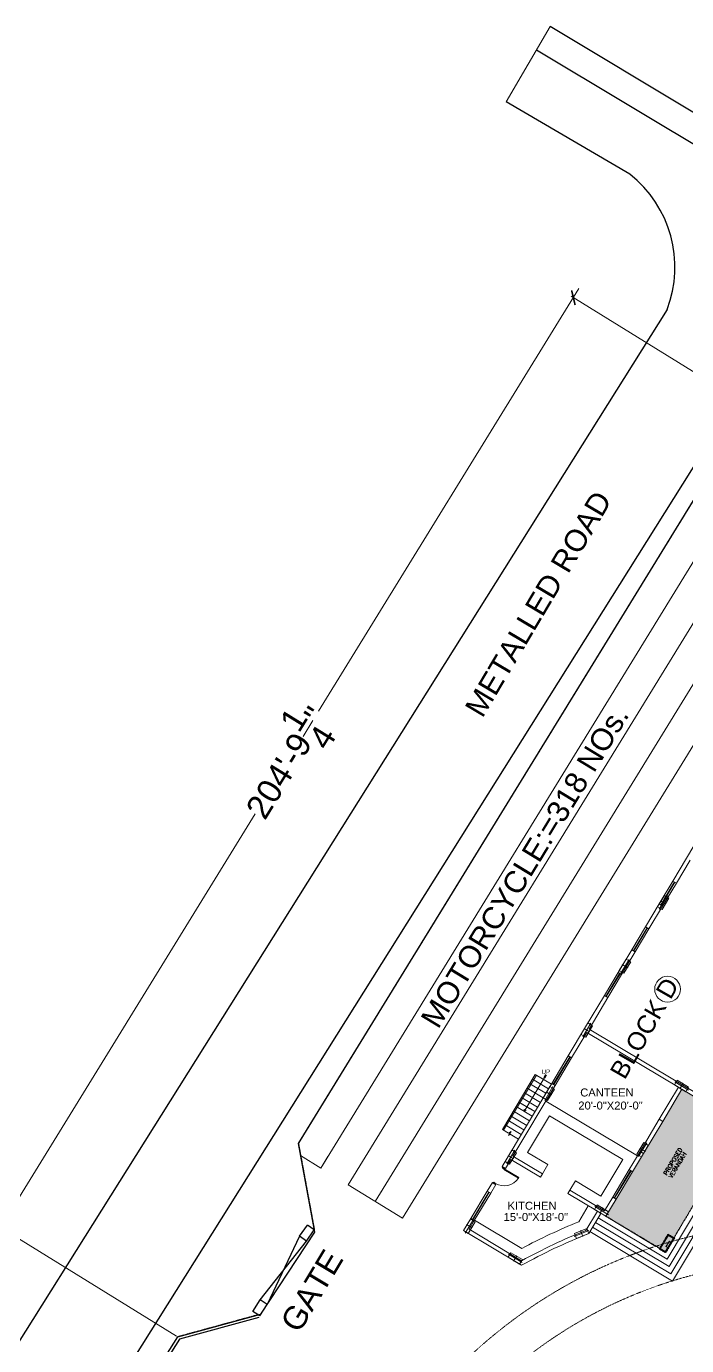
# Model space of a CAD drawing. Header units: inches. Extents: x -110725 to 51121, y 8404 to 44825.
# Drawn here: x 17460 to 18946, y 24195 to 27163 of the extents above; entities that cross this region are included whole.
import ezdxf

# ---------------------------------------------------------------- set-up
doc = ezdxf.new("R2010")
doc.units = ezdxf.units.IN
doc.header["$LTSCALE"] = 0.1
doc.header["$MEASUREMENT"] = 0
for name, pattern in [('CENTER', [2, 1.25, -0.25, 0.25, -0.25]), ('DASHED', [0.75, 0.5, -0.25]), ('DASHED2', [0.375, 0.25, -0.125])]:
    doc.linetypes.add(name, pattern=pattern)
doc.layers.get('0').update_dxf_attribs({"color": 1, "lineweight": 0})
doc.layers.get('Defpoints').update_dxf_attribs({"lineweight": 0})
for name, color, linetype in [('boundary', 6, 'Continuous'), ('building', 6, 'Continuous'), ('GF', 1, 'Continuous'), ('GFW', 5, 'Continuous'), ('road', 8, 'Continuous')]:
    doc.layers.add(name, color=color, linetype=linetype)
for name, color, linetype, lineweight in [('Col.', 4, 'Continuous', 0), ('dim', 252, 'Continuous', 0), ('DOOR', 32, 'Continuous', 0), ('FUR', 8, 'Continuous', 0), ('h', 8, 'Continuous', 0), ('HATCH', 5, 'Continuous', 5), ('stair', 5, 'Continuous', 0), ('TEXT', 3, 'Continuous', 0), ('WALL', 7, 'Continuous', 0), ('WIN', 160, 'Continuous', 0)]:
    doc.layers.add(name, color=color, linetype=linetype, lineweight=lineweight)
doc.styles.add('as', font='arial.ttf')
doc.styles.add('EHSAN', font='arial.ttf', dxfattribs={"height": 54})
doc.styles.add('ROMAND', font='romand.shx')
doc.styles.get("Standard").update_dxf_attribs({"font": 'arial.ttf'})
doc.dimstyles.new('DIM1', dxfattribs={"dimtxt": 54, "dimasz": 6, "dimexe": 6, "dimexo": 3, "dimgap": 1, "dimtad": 0, "dimzin": 0, "dimdsep": 46, "dimlunit": 4, "dimtxsty": 'EHSAN', "dimblk": 'ARCHTICK', "dimcen": 3, "dimdle": 6, "dimclrd": 4, "dimclre": 4, "dimclrt": 6, "dimadec": 0, "dimazin": 0, "dimtfac": 1, "dimtofl": 0, "dimtmove": 1, "dimatfit": 3, "dimldrblk": 'ARCHTICK', "dimfxl": 4, "dimtolj": 1, "dimtzin": 3, "dimlwd": -1, "dimlwe": -1, "dimarcsym": 0})

# ---------------------------------------------------------------- blocks, each defined once
blk = doc.blocks.new('_ArchTick')
at = {"color": 0, "linetype": 'ByBlock', "const_width": 0.15}
blk.add_lwpolyline([(-0.5, -0.5), (0.5, 0.5)], dxfattribs=at)
blk = doc.blocks.new('*D2191')
at = {"layer": 'Defpoints', "color": 0, "transparency": 16777216}
for p in [(19090.3, 26306.5, 1175.7), (17401.8, 24460.8), (17800.8, 24214.8, 1175.7)]:
    blk.add_point(p, dxfattribs=at)
at = {"layer": 'dim', "color": 4, "transparency": 16777216}
for p, q in [((18703.8, 26572.9), (18117.7, 25622.1)), ((19087.7, 26308), (18686.1, 26555.6)), ((17389.2, 24440.4), (17975.3, 25391.2)), ((17798.3, 24216.4), (17396.7, 24464))]:
    blk.add_line(p, q, dxfattribs=at)
at = {"layer": 'dim', "color": 4, "transparency": 16777216, "xscale": 24, "yscale": 24, "zscale": 24}
for p, rotation in [((18691.2, 26552.5), 58.34713072888594), ((17401.8, 24460.8), 238.3471307288859)]:
    blk.add_blockref('_ArchTick', p, dxfattribs=dict(at, rotation=rotation))
at = {"layer": 'dim', "color": 6, "transparency": 16777216, "insert": (18046.5, 25506.6), "char_height": 54, "attachment_point": 5, "rotation": 58.3471, "style": 'EHSAN'}
blk.add_mtext('\\A1;204\'-9{\\H1x;\\S1/4;}"', dxfattribs=at)
blk = doc.blocks.new('D-1')
for points in [[(1.5, 34.9), (1.5, 1.9), (3, 1.9), (3, 34.9)], [(2.2, 0.4), (2.2, -1.9), (0, -1.9), (0, 1.9), (1.5, 1.9), (1.5, 0.4)], [(33.7, 0.4), (34.5, 0.4), (34.5, 1.9), (36, 1.9), (36, -1.9), (33.7, -1.9)]]:
    blk.add_lwpolyline(points, close=True)
blk.add_arc((1.5, 1.9), 33, 0, 87.3947)
blk = doc.blocks.new('44')
at = {"layer": 'Col.', "linetype": 'Continuous'}
blk.add_lwpolyline([(-24729.4, 37327.3), (-24729.4, 37339.3), (-24759.4, 37339.3), (-24759.4, 37327.3)], close=True, dxfattribs=at)
at = {"layer": 'dim', "linetype": 'Continuous'}
for p, q in [((-24762.4, 37333.3), (-24726.4, 37333.3)), ((-24744.4, 37340.5), (-24744.4, 37326.1))]:
    blk.add_line(p, q, dxfattribs=at)
blk = doc.blocks.new('YT')
at = {"layer": 'GF'}
for points in [[(-42608.1, 13072.2), (-42619.7, 13079.1), (-42601.2, 13110), (-42589.6, 13103.1)], [(-42693.7, 12929.4), (-42705.3, 12936.3), (-42686.8, 12967.2), (-42675.2, 12960.2)]]:
    blk.add_lwpolyline(points, close=True, dxfattribs=at)
at = {"layer": 'GFW', "linetype": 'DASHED2'}
for p, q in [((-42522.6, 13215), (-42588.9, 13104.4)), ((-42606.2, 13084.2), (-42599.3, 13095.7)), ((-42595.4, 13093.4), (-42599.3, 13095.7)), ((-42608.9, 13070.9), (-42675.2, 12960.2)), ((-42602.4, 13081.8), (-42606.2, 13084.2)), ((-42705.3, 12936.3), (-42827.5, 13009.5)), ((-42691.8, 12941.3), (-42684.8, 12952.9)), ((-42687.9, 12939), (-42691.8, 12941.3)), ((-42681, 12950.6), (-42684.8, 12952.9))]:
    blk.add_line(p, q, dxfattribs=at)
for points in [[(-42607.6, 13070.1), (-42621.8, 13078.6), (-42601.7, 13112.1), (-42587.6, 13103.6)], [(-42693.2, 12927.3), (-42707.3, 12935.8), (-42687.3, 12969.2), (-42673.1, 12960.8)]]:
    blk.add_lwpolyline(points, close=True, dxfattribs=at)
at = {"layer": 'stair'}
for points in [[(-42435.5, 13267), (-42677.2, 12863.5), (-42863.4, 12975)], [(-42445.8, 13273.2), (-42681.3, 12880), (-42857.2, 12985.3)], [(-42456.1, 13279.4), (-42685.4, 12896.4), (-42851.1, 12995.6)], [(-42466.4, 13285.5), (-42689.6, 12912.9), (-42844.9, 13005.9)]]:
    blk.add_lwpolyline(points, dxfattribs=at)
at = {"layer": 'TEXT', "style": 'ROMAND'}
for s, p in [('PROPOSED', (-42690.1, 13100.9)), ('VERANDAH', (-42678.8, 13094.1))]:
    blk.add_text(s, height=9.6, rotation=59.08, dxfattribs=at).set_placement(p)

msp = doc.modelspace()

# ---------------------------------------------------------------- hatches: boundary and pattern name
at = {"layer": 'h', "linetype": 'Continuous'}
msp.add_hatch(color=252, dxfattribs=at).paths.add_polyline_path([(18935.41342, 24771.82479), (19069.24442, 24691.66705), (18898.13538, 24405.99102), (18764.30747, 24486.14708)])

# ---------------------------------------------------------------- linework, layer by layer
at = {"linetype": 'Continuous'}
msp.add_line((18639.34374, 27162.757, 4.40796), (18540.13624, 26993.26396, 3.21662), dxfattribs=at)
at = {"color": 9}
for p, q in [((18122.83634, 24594.79168), (19143.79226, 26256.07586, 1.07221)), ((19142.30393, 26116.14615, 1.07221), (18184.17606, 24557.09485, 1.07221)), ((19203.64365, 26078.44932, 1.07221), (18245.51578, 24519.39801, 1.07221)), ((18306.85551, 24481.70118, 1.07221), (19264.98338, 26040.75248, 1.07221)), ((18077.20363, 24658.04673), (18072.3954, 24650.22286)), ((18077.47259, 24622.67035), (18122.83634, 24594.79168)), ((18122.83634, 24594.79168), (18138.54335, 24620.3499)), ((18184.17606, 24557.09485, 1.07221), (18306.85551, 24481.70118, 1.07221)), ((18261.2228, 24544.95623, 1.07221), (18245.51578, 24519.39801, 1.07221))]:
    msp.add_line(p, q, dxfattribs=at)
at = {"layer": 'boundary', "linetype": 'CENTER'}
for points, elevation in [([(19090.25384, 26306.46684), (18072.3954, 24650.22286)], -26.09038), ([(18072.3954, 24650.22286), (18108.22495, 24455.78568), (18108.22495, 24455.78568)], -49.79809), ([(17981.56629, 24264.31618), (17800.80866, 24214.83069)], -19.41887), ([(23308.30427, 20478.20914), (22019.30711, 20479.40266), (22025.02417, 20285.19908), (21004.8129, 20285.46756), (20881.27951, 20409.49329), (20564.44073, 20408.8178), (20564.44073, 20408.8178), (20438.83748, 20284.255), (18977.76665, 20298.8718), (18947.89771, 20406.68863), (18631.94849, 20404.02947), (18631.94849, 20404.02947), (18505.57867, 20283.33), (15698.57043, 20306.54046), (15640.36334, 20691.55207), (15636.00563, 20787.09078), (17800.80866, 24214.83069)], -26.09038)]:
    msp.add_lwpolyline(points, dxfattribs=dict(at, elevation=elevation))
at = {"layer": 'boundary', "extrusion": (-2.86999e-05, 1.83558e-05, 1), "elevation": 1.02182}
msp.add_lwpolyline([(17983.24712, 24258.37932), (17804.71043, 24209.53484), (17686.90148, 24023.06767)], dxfattribs=at)
at = {"layer": 'building', "linetype": 'Continuous'}
for points, elevation in [([(15636.00563, 20787.09078), (17800.80866, 24214.83069), (17988.07086, 24266.09692), (18109.15044, 24450.76329), (18072.3954, 24650.22286), (19090.25384, 26306.46684), (19398.53341, 26390.86365), (22366.66668, 24608.79412), (22402.86233, 24483.42297), (22366.56213, 24420.82334), (22681.05977, 24234.54273), (22911.35184, 24283.46768), (25455.71569, 22826.982)], 1.07221), ([(18075.28327, 24441.26119), (18092.74646, 24466.49686)], -22.63549), ([(18090.76176, 24430.55001), (18108.22495, 24455.78568)], -22.63549), ([(18108.22495, 24455.78568), (18108.22495, 24455.78568), (18092.62404, 24466.47071)], -22.63549), ([(17986.34237, 24297.9463), (18090.76176, 24430.55001)], -23.3503), ([(18075.28292, 24441.15144), (18002.20541, 24287.65445)], -22.63549), ([(18090.76176, 24430.55001), (18075.28292, 24441.15144)], -22.63549), ([(17969.63697, 24272.31133), (17986.46411, 24297.9755)], -23.3503), ([(17985.37828, 24261.99028), (18002.20541, 24287.65445)], -23.3503), ([(18002.20541, 24287.65445), (18002.20541, 24287.65445), (17986.34237, 24297.9463)], -23.3503), ([(17985.37828, 24261.99028), (17969.63936, 24272.2016)], -23.3503)]:
    msp.add_lwpolyline(points, dxfattribs=dict(at, elevation=elevation))
at = {"layer": 'FUR'}
for p, q in [((18841.36868, 24632.32358), (18884.53054, 24704.38643)), ((18849.0897, 24627.6991), (18892.25156, 24699.76195))]:
    msp.add_line(p, q, dxfattribs=at)
at = {"layer": 'HATCH', "linetype": 'DASHED'}
msp.add_circle((19219.80314, 23357.89444), 1114.64012, dxfattribs=at)
msp.add_arc((19219.80314, 23357.89444), 1029.45919, 91.48829472, 133.95947298, dxfattribs=at)
at = {"layer": 'road', "linetype": 'Continuous'}
for points, elevation in [([(30433.71623, 20083.63124), (30208.07919, 20218.94372), (18639.34374, 27162.757)], 4.40796), ([(18608.301, 27109.72141), (30380.22385, 20058.33929)], 1.42961), ([(18818.50342, 26830.33036), (18818.50342, 26830.33036), (18540.13624, 26993.26396)], 3.21662), ([(18902.46435, 26526.16317), (15278.01714, 20758.75346)], 3.21662), ([(19176.04424, 26513.70008), (15561.85337, 20762.23016)], 3.21662)]:
    msp.add_lwpolyline(points, dxfattribs=dict(at, elevation=elevation))
msp.add_arc((18652.91142, 26620.9494, 9.88814), 266.94774, 339.20201161, 51.6607734, dxfattribs=at)
at = {"layer": 'stair'}
for p, q in [((18531.60409, 24681.47536), (18605.59585, 24805.01166)), ((18534.17776, 24679.93386), (18608.16952, 24803.47017)), ((18580.4497, 24722.15835), (18629.77754, 24804.51589)), ((18629.29531, 24762.84135), (18593.26389, 24784.42228)), ((18635.46129, 24773.13604), (18599.42987, 24794.71697)), ((18641.62727, 24783.43073), (18605.59585, 24805.01166)), ((18624.55924, 24798.72268), (18628.49071, 24805.28664)), ((18627.17084, 24797.2445), (18631.06438, 24803.74514)), ((18610.79737, 24731.95727), (18574.76595, 24753.5382)), ((18616.96335, 24742.25196), (18580.93193, 24763.83289)), ((18623.12933, 24752.54665), (18587.09791, 24774.12759)), ((18592.29943, 24701.07319), (18556.26801, 24722.65412)), ((18592.29943, 24701.07319), (18556.26801, 24722.65412)), ((18598.46541, 24711.36789), (18562.43399, 24732.94882)), ((18598.46541, 24711.36789), (18562.43399, 24732.94882)), ((18592.29557, 24729.05109), (18568.59997, 24743.24351)), ((18604.63139, 24721.66258), (18568.59997, 24743.24351)), ((18580.4497, 24722.15835), (18580.3028, 24727.10738)), ((18580.4497, 24722.15835), (18584.88221, 24724.36455)), ((18604.63139, 24721.66258), (18594.72487, 24727.59607)), ((18573.80149, 24670.18912), (18537.77007, 24691.77005)), ((18573.80149, 24670.18912), (18537.77007, 24691.77005)), ((18579.96747, 24680.48381), (18543.93605, 24702.06474)), ((18579.96747, 24680.48381), (18543.93605, 24702.06474)), ((18586.13345, 24690.7785), (18550.10203, 24712.35943)), ((18586.13345, 24690.7785), (18550.10203, 24712.35943)), ((18545.3178, 24673.26156), (18531.60409, 24681.47536)), ((18545.3178, 24673.26156), (18531.60409, 24681.47536)), ((18551.04785, 24676.8401), (18545.04666, 24667.6518)), ((18545.04666, 24667.6518), (18549.21984, 24670.92444)), ((18545.3178, 24673.26156), (18551.04785, 24676.8401)), ((18567.63551, 24659.89442), (18549.21984, 24670.92444)), ((18567.63551, 24659.89442), (18549.21984, 24670.92444)), ((18877.15037, 24418.56011), (18764.30747, 24486.14708))]:
    msp.add_line(p, q, dxfattribs=at)
at = {"layer": 'TEXT'}
for p, q in [((18835.2027, 24622.02889), (18629.30886, 24745.3485)), ((18637.56628, 24712.42715), (18588.23844, 24630.06961)), ((18802.28136, 24613.77147), (18637.56628, 24712.42715)), ((18634.10693, 24602.5968), (18588.23844, 24630.06961)), ((18621.77497, 24582.00741), (18634.10693, 24602.5968)), ((18802.28136, 24613.77147), (18752.95352, 24531.41393)), ((18695.87508, 24565.60091), (18683.54312, 24545.01153)), ((18752.95352, 24531.41393), (18695.87508, 24565.60091)), ((18724.78713, 24509.81769), (18703.21406, 24473.79939)), ((18575.40392, 24413.95217), (18468.99337, 24477.6865))]:
    msp.add_line(p, q, dxfattribs=at)
msp.add_circle((18903.24111, 24996.94006), 29.08542, dxfattribs=at)
msp.add_arc((19174.00821, 23301.96849, 27.16259), 1262.86769, 111.88826178, 118.29451802, dxfattribs=at)
at = {"layer": 'WALL'}
for p, q in [((18946.07255, 25291.73116), (18915.24265, 25240.2577)), ((18953.79357, 25287.10668), (18922.96366, 25235.63321)), ((18922.96366, 25235.63321), (18915.24265, 25240.2577)), ((18884.41274, 25188.78424), (18853.58284, 25137.31078)), ((18892.13376, 25184.15975), (18861.30386, 25132.68629)), ((18892.13376, 25184.15975), (18884.41274, 25188.78424)), ((18861.30386, 25132.68629), (18853.58284, 25137.31078)), ((18822.75294, 25085.83732), (18791.92304, 25034.36385)), ((18830.47396, 25081.21283), (18799.64406, 25029.73937)), ((18830.47396, 25081.21283), (18822.75294, 25085.83732)), ((18799.64406, 25029.73937), (18791.92304, 25034.36385)), ((18761.09314, 24982.89039), (18718.70203, 24912.11438)), ((18768.81416, 24978.26591), (18726.42305, 24907.4899)), ((18768.81416, 24978.26591), (18761.09314, 24982.89039)), ((18679.65082, 24846.91467), (18718.70203, 24912.11438)), ((18721.79856, 24899.76888), (18687.37184, 24842.29018)), ((18721.79856, 24899.76888), (18927.69241, 24776.44928)), ((18983.79035, 24753.34039), (18726.42305, 24907.4899)), ((18687.37184, 24842.29018), (18679.65082, 24846.91467)), ((18530.63963, 24598.12627), (18642.65494, 24785.14651)), ((18650.37596, 24780.52203), (18555.3171, 24621.81219)), ((18650.37596, 24780.52203), (18642.65494, 24785.14651)), ((18927.69241, 24776.44928), (18884.53054, 24704.38643)), ((18935.41342, 24771.82479), (18892.25156, 24699.76195)), ((18935.41342, 24771.82479), (19056.37606, 24699.37452)), ((18892.25156, 24699.76195), (18884.53054, 24704.38643)), ((18841.36868, 24632.32358), (18816.70476, 24591.14482)), ((18849.0897, 24627.6991), (18841.36868, 24632.32358)), ((18550.69261, 24614.09117), (18538.36065, 24593.50179)), ((18617.15049, 24574.28639), (18550.69261, 24614.09117)), ((18621.77497, 24582.00741), (18555.3171, 24621.81219)), ((18849.0897, 24627.6991), (18824.42578, 24586.52033)), ((18538.36065, 24593.50179), (18530.63963, 24598.12627)), ((18617.15049, 24574.28639), (18621.77497, 24582.00741)), ((18816.70476, 24591.14482), (18824.42578, 24586.52033)), ((18509.0587, 24562.09485), (18497.49749, 24542.7923)), ((18505.21851, 24538.16782), (18497.49749, 24542.7923)), ((18516.77972, 24557.47036), (18505.21851, 24538.16782)), ((18516.77972, 24557.47036), (18509.0587, 24562.09485)), ((18678.91864, 24537.29051), (18683.54312, 24545.01153)), ((18761.21094, 24498.49259), (18683.54312, 24545.01153)), ((18745.37651, 24497.48573), (18678.91864, 24537.29051)), ((18779.70888, 24529.37666), (18761.21094, 24498.49259)), ((18787.4299, 24524.75218), (18764.30747, 24486.14708)), ((18779.70888, 24529.37666), (18787.4299, 24524.75218)), ((18745.37651, 24497.48573), (18719.63202, 24454.50283)), ((18753.09753, 24492.86125), (18725.77714, 24447.24725)), ((18764.30747, 24486.14708), (18753.09753, 24492.86125)), ((18460.50161, 24481.02415), (18444.31591, 24454.00058)), ((18574.67605, 24375.9217), (18444.31591, 24454.00058)), ((18468.22263, 24476.39966), (18456.66141, 24457.09711)), ((18574.84614, 24386.31067), (18456.66141, 24457.09711)), ((18468.22263, 24476.39966), (18460.50161, 24481.02415)), ((18468.22263, 24476.39966), (18460.50161, 24481.02415))]:
    msp.add_line(p, q, dxfattribs=at)
for radius, start, end in [(1238.86769, 111.51638788, 118.92320135), (1229.86769, 111.37402836, 119.16421312)]:
    msp.add_arc((19174.00821, 23301.96849, 27.16259), radius, start, end, dxfattribs=at)
at = {"layer": 'WIN'}
for p, q in [((18946.07255, 25291.73116), (18976.90245, 25343.20462)), ((18884.41274, 25188.78424), (18915.24265, 25240.2577)), ((18887.84431, 25186.72891), (18918.67421, 25238.20237)), ((18888.7022, 25186.21508), (18919.5321, 25237.68854)), ((18892.13376, 25184.15975), (18922.96366, 25235.63321)), ((18822.75294, 25085.83732), (18853.58284, 25137.31078)), ((18826.18451, 25083.78199), (18857.01441, 25135.25545)), ((18827.0424, 25083.26816), (18857.8723, 25134.74162)), ((18830.47396, 25081.21283), (18861.30386, 25132.68629)), ((18761.09314, 24982.89039), (18791.92304, 25034.36385)), ((18764.5247, 24980.83507), (18795.35461, 25032.30853)), ((18765.3826, 24980.32124), (18796.2125, 25031.7947)), ((18768.81416, 24978.26591), (18799.64406, 25029.73937)), ((18642.65494, 24785.14651), (18679.65082, 24846.91467)), ((18646.0865, 24783.09119), (18683.08238, 24844.85934)), ((18683.94027, 24844.34551), (18646.94439, 24782.57735)), ((18687.37184, 24842.29018), (18650.37596, 24780.52203)), ((18779.70888, 24529.37666), (18816.70476, 24591.14482)), ((18783.14045, 24527.32134), (18820.13633, 24589.08949)), ((18820.99422, 24588.57566), (18783.99834, 24526.8075)), ((18824.42578, 24586.52033), (18787.4299, 24524.75218)), ((18460.50161, 24481.02415), (18497.49749, 24542.7923)), ((18463.93317, 24478.96882), (18500.92905, 24540.73697)), ((18501.78694, 24540.22314), (18464.79106, 24478.45499)), ((18505.21851, 24538.16782), (18468.22263, 24476.39966))]:
    msp.add_line(p, q, dxfattribs=at)

# ---------------------------------------------------------------- block references
at = {"layer": 'Col.', "linetype": 'Continuous', "xscale": -1}
for p, rotation in [((-363.16685, 65630.29401, 27.16259), 238.9999999996858), ((-449.1404, 65486.85095, 27.16259), 238.9999999996858), ((-535.07847, 65343.36913, 27.16259), 238.9999999996858), ((-620.65893, 65200.54679, 27.16259), 238.9999999996858), ((59372.84136, 44035.89565, 27.16259), 148.9999999999941), ((-706.18335, 65057.69321, 27.16259), 238.9999999996858), ((-409.54972, 65074.11321, 27.16259), 238.9999999996858), ((59192.73481, 43755.60883, 27.16259), 148.9999999999941), ((-799.40869, 64901.96248, 27.16259), 238.9999999996858), ((27865.94011, 68290.46011, 27.16259), 201.740056358497), ((58998.61458, 43648.02281, 27.16259), 148.9999999999941)]:
    msp.add_blockref('44', p, dxfattribs=dict(at, rotation=rotation))
at = {"layer": 'dim', "linetype": 'Continuous'}
msp.add_blockref('YT', (61591.83196, 11476.64004, 27.16259), dxfattribs=at)
at = {"layer": 'DOOR', "xscale": 1.166666666666689, "yscale": 1.166666666666689, "zscale": 1.166666666666689, "rotation": 239.0806050618204}
msp.add_blockref('D-1', (18534.50014, 24595.81403, 27.16259), dxfattribs=at)

# ---------------------------------------------------------------- texts
at = {"layer": 'TEXT', "color": 7, "linetype": 'Continuous', "lineweight": 25}
for s, height, rotation, p in [('METALLED ROAD', 48.6116571, 59.28064082, (18486.55985, 25604.97159)), ('GATE', 51.852434, 59.04170589, (18073.95585, 24221.07021))]:
    msp.add_text(s, height=height, rotation=rotation, dxfattribs=at).set_placement(p)
at = {"layer": 'TEXT', "lineweight": 25, "style": 'as'}
msp.add_text('MOTORCYCLE:=318 NOs.', height=48.9484043, rotation=58.68812036, dxfattribs=at).set_placement((18386.99745, 24905.32022))
at = {"layer": 'TEXT', "style": 'as'}
msp.add_text('BLOCK D', height=40.5, rotation=60.20674315, dxfattribs=at).set_placement((18806.73797, 24791.55989, -27.16259))
for s, height, p in [('UP', 10.125, (18619.47974, 24806.10594)), ('CANTEEN', 18, (18706.6485, 24755.69898)), ('20\'-0"X20\'-0"', 18, (18702.36004, 24726.29187)), ('KITCHEN', 18, (18543.0624, 24500.95369)), ('15\'-0"X18\'-0"', 18, (18534.29813, 24475.65242))]:
    msp.add_text(s, height=height, dxfattribs=at).set_placement(p)

# ---------------------------------------------------------------- dimensions: what is measured, and where the dimension line sits
at = {"layer": 'dim'}
dim = msp.add_aligned_dim(p1=(19090.25384, 26306.46684, 1.07221), p2=(17800.80866, 24214.83069, 1.07221), distance=-468.76796, dimstyle='DIM1', override={"dimtxt": 36, "dimasz": 24, "dimdle": 24}, dxfattribs=at)
dim.commit()
dim.dimension.update_dxf_attribs({"geometry": '*D2191', "text_midpoint": (18046.49577, 25506.64488, -1174.66297)})

doc.saveas('drawing.dxf')
